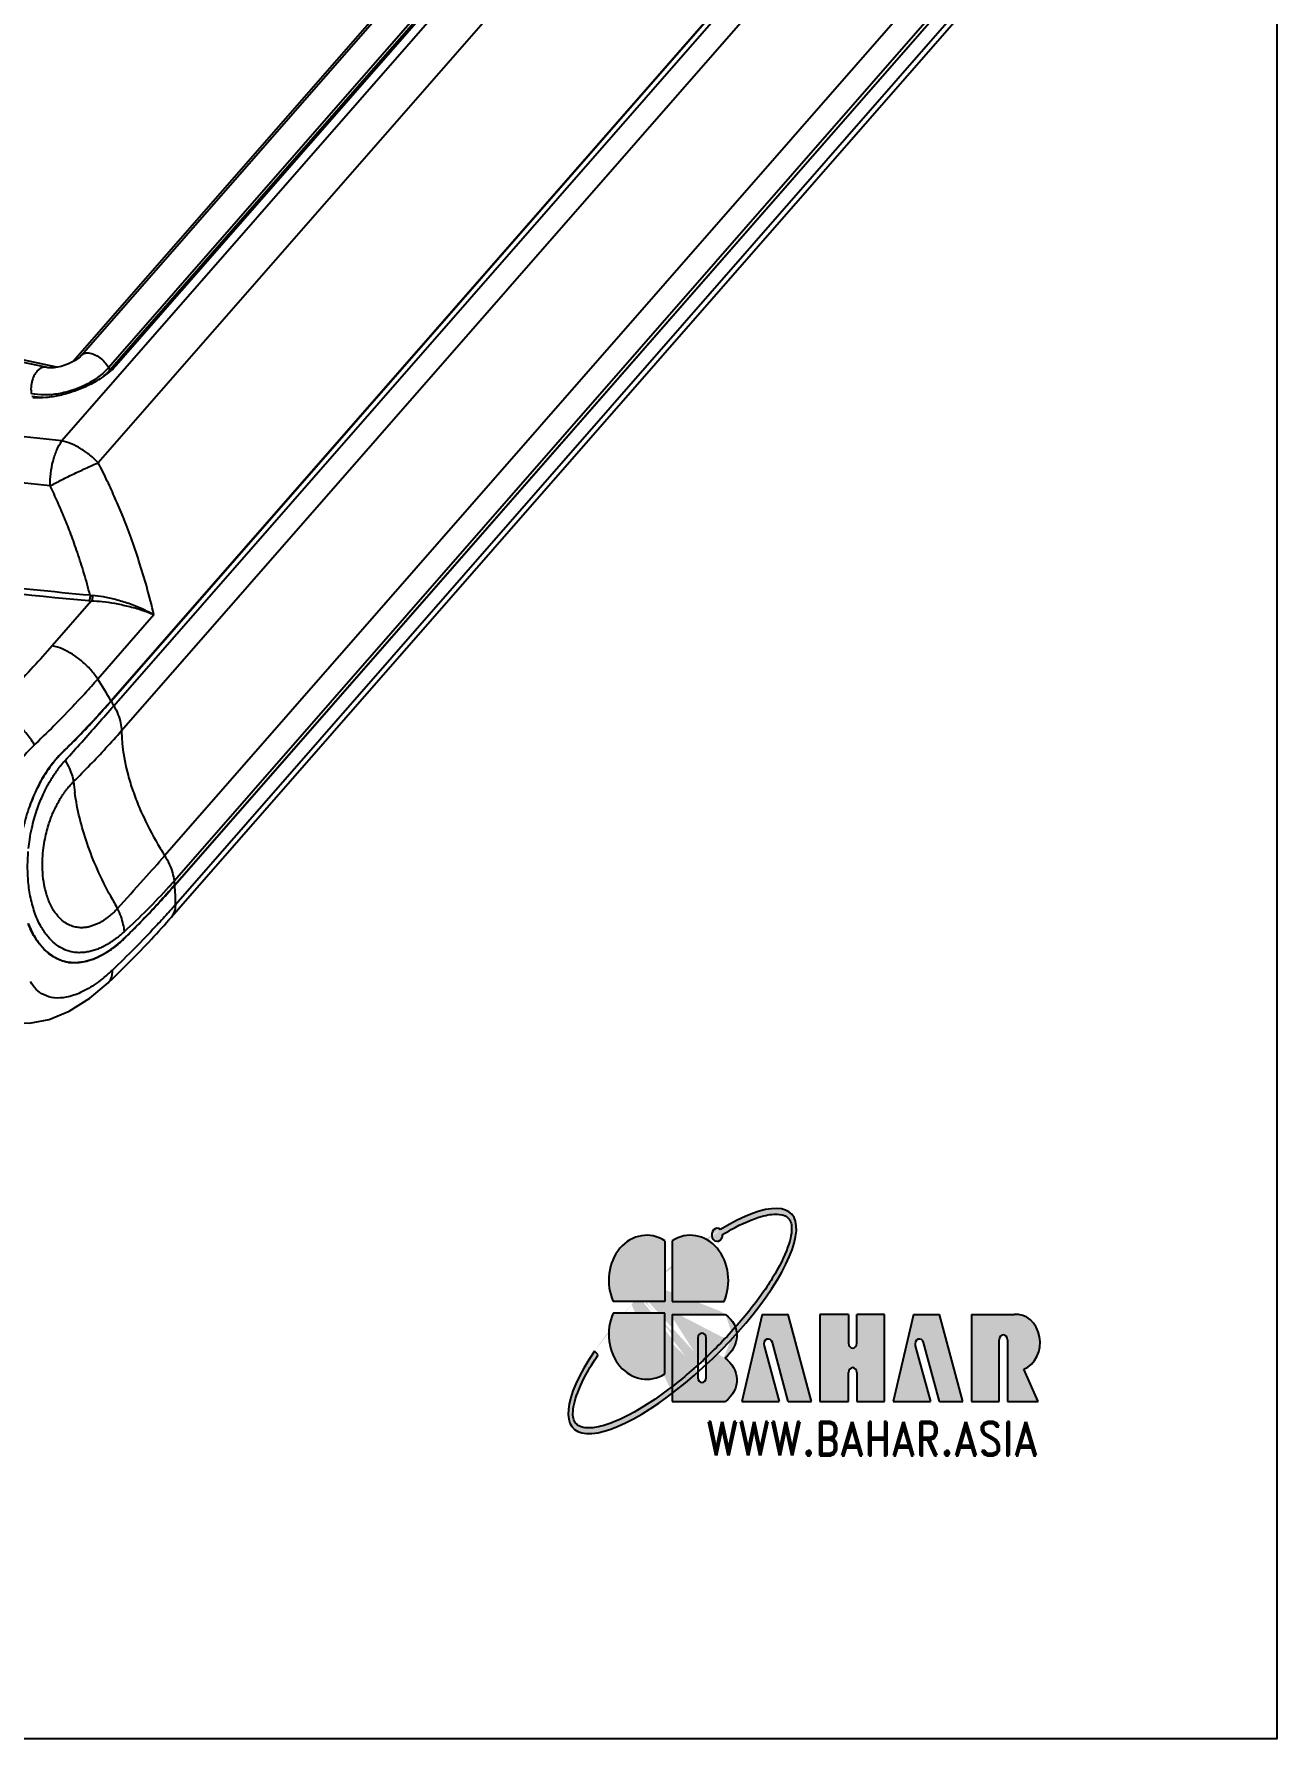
# Model space of a CAD drawing. Header units: millimetres. Extents: x 1786 to 4339, y -2795 to -1928.
# Drawn here: x 3671.4 to 3774.7, y -2795.2 to -2653.6 of the extents above; entities that cross this region are included whole.
import ezdxf
from ezdxf.enums import TextEntityAlignment as Align

# ---------------------------------------------------------------- set-up
doc = ezdxf.new("R2010")
doc.units = ezdxf.units.MM
doc.layers.add('from', color=7, linetype='Continuous')
doc.styles.add('BAHAR', font='romand.shx', dxfattribs={"width": 1.2, "bigfont": 'whgdtxt.shx'})

# ---------------------------------------------------------------- blocks, each defined once
blk = doc.blocks.new('*u251')
at = {"color": 7, "linetype": 'Continuous'}
for p, q in [((58.86, 49.74, 0), (-2.15, -19.99, 0)), ((-0.52, -12.87, 0), (52.41, 47.62, 0)), ((61.89, 47.92, 0), (0.88, -21.81, 0)), ((55.45, 46.93, 0), (2.53, -13.55, 0)), ((51.35, 46.67, 0), (-1.2, -13.4, 0)), ((54.65, 46.57, 0), (1.73, -13.91, 0)), ((54.76, 46.37, 0), (1.83, -14.12, 0)), ((1.93, -41.59, 0), (70.4, 36.66, 0)), ((1.94, -41.6, 0), (70.41, 36.64, 0)), ((2.17, -41.99, 0), (70.63, 36.25, 0)), ((2.81, -44.06, 0), (71.27, 34.19, 0)), ((74.87, 23.81, 0), (6.4, -54.43, 0)), ((75.66, 21.71, 0), (7.2, -56.53, 0)), ((7.23, -56.88, 0), (75.7, 21.36, 0)), ((7.23, -56.9, 0), (75.7, 21.35, 0)), ((75.43, 18.7, 0), (6.96, -59.54, 0)), ((75.77, 19.76, 0), (7.31, -58.49, 0)), ((-3.49, -13.88, 0), (-54.79, -3, 0)), ((-2.56, -13.87, 0), (-53.34, -3.1, 0)), ((1.73, -13.91, 0), (1.83, -14.12, 0)), ((0.3, -33.3, 0), (-2.94, -37.01, 0)), ((5.5, -34.45, 0), (0.83, -39.78, 0)), ((1.94, -41.6, 0), (1.92, -41.6, 0)), ((-4.32, -45.13, 0), (-4.43, -45.24, 0)), ((-2.17, -45.95, 0), (-2.11, -45.89, 0)), ((3.13, -61.18, 0), (3.18, -61.19, 0)), ((1.7, -65.01, 0), (1.7, -65.01, 0))]:
    blk.add_line(p, q, dxfattribs=at)
at = {"color": 7, "linetype": 'Continuous', "elevation": 0}
for points in [[(-0.52, -12.87), (-0.64, -13), (-1.04, -13.31), (-1.59, -13.6), (-2.2, -13.81), (-2.81, -13.91), (-3.3, -13.91), (-3.49, -13.88)], [(-6.84, -68.25), (-6.38, -68.33), (-4.85, -68.37), (-3.21, -68.05), (-1.53, -67.36), (0.18, -66.28), (1.7, -65.01)]]:
    blk.add_lwpolyline(points, dxfattribs=at)
at = {"color": 7, "linetype": 'Continuous'}
for centre, radius, start, end in [((-2.86, -8.7, 0), 7.26, 310.9046, 311.4382), ((-2.99, -8.54, 0), 7.46, 309.9281, 310.9025), ((0.52, -28.5, 0), 4.81, 264.876, 267.4779), ((0.69, -28.91, 0), 3.94, 262.8563, 265.714), ((-56.44, 10.34, 0), 76.1, 317.6402, 318.8111), ((-45.04, -68.93, 0), 54.35, 30.2036, 32.4368), ((-43.46, -68, 0), 52.52, 29.9371, 30.1738), ((-43.06, -67.77, 0), 52.06, 29.6808, 29.9373), ((15.25, -43.91, 0), 12.44, 180.6935, 183.1551), ((8.23, -54.97, 0), 13.85, 154.4908, 161.1975), ((7.35, -54.57, 0), 12.89, 153.3866, 154.4214), ((17.39, -46.72, 0), 18.63, 184.8425, 187.685), ((-256.3, 175.82, 0), 349.33, 318.3366, 318.7668), ((31.96, -38.17, 0), 30.29, 211.1105, 212.4694), ((-314.13, 227.35, 0), 426.78, 317.8894, 318.3285), ((-30.99, -23.13, 0), 50.74, 318.5608, 318.8288), ((-17.39, -58.92, 0), 24.71, 4.7343, 5.547), ((34.99, -39.97, 0), 37.59, 208.3458, 210.1245), ((-31.49, -22.68, 0), 51.4, 312.2106, 318.0894), ((-31.08, -23.06, 0), 50.85, 318.0959, 318.5607), ((-15.86, -58.81, 0), 23.17, 0.7933, 4.7361), ((-49.63, -8.67, 0), 75.66, 318.0438, 318.8129), ((-3.61, -53.42, 0), 9.91, 309.877, 312.2244), ((-0.48, -59.11, 0), 4.41, 223.4401, 229.8968), ((-2.9, -55.37, 0), 8.41, 304.7415, 305.3733), ((-3.02, -54.13, 0), 8.99, 306.7969, 309.8862), ((-4.48, -53.43, 0), 10.91, 312.1279, 314.2428), ((-56.62, -0.54, 0), 85.16, 314.5442, 314.7382), ((-4.78, -53.11, 0), 11.34, 314.2316, 314.5987), ((-1.09, -60.01, 0), 3.33, 250.5492, 254.5851), ((-1.09, -60, 0), 3.34, 254.5836, 258.0146), ((-1.1, -60.08, 0), 3.25, 257.9809, 259.216), ((-1.09, -60, 0), 3.34, 258.0132, 262.1803), ((-6.82, -54.61, 0), 12.88, 309.3053, 313.5051), ((-57.69, -2.31, 0), 86.36, 313.4432, 314.1003)]:
    blk.add_arc(centre, radius, start, end, dxfattribs=at)
for points, start_tangent, end_tangent in [([(-2.15, -19.99, 0), (-18.8, -17.89, 0), (-34.82, -14.97, 0), (-50.13, -11.25, 0), (-64.67, -6.73, 0)], (-0.995095, 0.098919), (-0.944663, 0.328043)), ([(-3.12, -23.73, 0), (-19.97, -21.61, 0), (-36.17, -18.66, 0), (-51.66, -14.89, 0), (-66.37, -10.32, 0)], (-0.995095, 0.098919), (-0.944663, 0.328043)), ([(-0.51, -12.87, 0), (-0.31, -12.73, 0), (0.07, -12.69, 0), (0.53, -12.81, 0), (1.01, -13.09, 0), (1.43, -13.47, 0), (1.73, -13.91, 0)], (0.669011, 0.743252), (0.454282, -0.890858)), ([(-3.49, -13.88, 0), (-3.76, -13.89, 0), (-4.1, -14.09, 0), (-4.4, -14.48, 0), (-4.61, -14.98, 0), (-4.71, -15.54, 0), (-4.68, -16.07, 0)], (-0.980755, 0.195243), (0.189906, -0.981802)), ([(1.73, -13.91, 0), (0.93, -14.65, 0), (-0.08, -15.29, 0), (-1.23, -15.77, 0), (-2.43, -16.08, 0), (-3.61, -16.18, 0), (-4.68, -16.07, 0)], (-0.658501, -0.75258), (-0.97824, 0.207477)), ([(1.83, -14.12, 0), (1.22, -14.71, 0)], (-0.658501, -0.75258), (-0.771544, -0.636176)), ([(2.53, -13.55, 0), (1.95, -14.14, 0)], (-0.658501, -0.75258), (-0.74966, -0.661824)), ([(1.8, -14.26, 0), (0.91, -14.91, 0), (-0.1, -15.46, 0), (-1.2, -15.9, 0), (-2.33, -16.22, 0), (-3.47, -16.39, 0), (-4.56, -16.41, 0)], (-0.766818, -0.641865), (-0.99874, 0.050175)), ([(-3.7, -16.4, 0), (-4.64, -16.3, 0)], (-0.999641, 0.026792), (-0.97824, 0.207477)), ([(0.2, -32.82, 0), (-18.56, -30.6, 0), (-36.55, -27.37, 0), (-53.68, -23.15, 0), (-69.85, -17.96, 0)], (-0.995989, 0.089481), (-0.940509, 0.339769)), ([(0.09, -33.29, 0), (-15, -31.59, 0), (-29.61, -29.24, 0), (-43.69, -26.25, 0), (-57.19, -22.64, 0), (-70.06, -18.41, 0)], (-0.995989, 0.089481), (-0.940509, 0.339769)), ([(-3.12, -23.73, 0), (-3.07, -22.69, 0), (-2.88, -21.68, 0), (-2.56, -20.75, 0), (-2.15, -19.99, 0)], (-0.01295, 0.999916), (0.562212, 0.826993)), ([(0.88, -21.81, 0), (0.18, -21.17, 0), (-0.58, -20.64, 0), (-1.37, -20.23, 0), (-2.15, -19.99, 0)], (-0.686473, 0.727155), (-0.97824, 0.207477)), ([(-3.12, -23.73, 0), (-2.17, -23.23, 0), (-1.13, -22.72, 0), (-0.08, -22.23, 0), (0.88, -21.81, 0)], (0.887963, 0.459915), (0.931821, 0.362918)), ([(5.5, -34.45, 0), (4.9, -32.09, 0), (4.26, -29.97, 0), (3.6, -28.04, 0), (2.94, -26.3, 0), (2.29, -24.77, 0), (1.63, -23.33, 0), (0.88, -21.81, 0)], (-0.224942, 0.974372), (-0.459166, 0.888351)), ([(0.2, -32.82, 0), (-0.31, -30.96, 0), (-0.86, -29.26, 0), (-1.4, -27.73, 0), (-1.94, -26.37, 0), (-2.49, -25.08, 0), (-3.12, -23.73, 0)], (-0.248799, 0.968555), (-0.437602, 0.899169)), ([(0.2, -32.82, 0), (0.19, -32.99, 0), (0.15, -33.16, 0), (0.09, -33.29, 0)], (0.018294, -0.999833), (-0.552183, -0.833723)), ([(0.4, -32.84, 0), (0.39, -33.01, 0), (0.36, -33.17, 0), (0.3, -33.3, 0)], (0.038852, -0.999245), (-0.499471, -0.866331)), ([(5.5, -34.45, 0), (4.49, -34.07, 0), (3.37, -33.75, 0), (2.25, -33.51, 0), (1.21, -33.36, 0), (0.3, -33.3, 0)], (-0.919814, 0.392355), (-0.999661, 0.026045)), ([(5.5, -34.45, 0), (4.52, -33.95, 0), (3.42, -33.51, 0), (2.32, -33.18, 0), (1.3, -32.95, 0), (0.4, -32.84, 0)], (-0.865456, 0.500985), (-0.997178, 0.075071)), ([(-2.94, -37.01, 0), (-4.52, -38.76, 0), (-6.19, -40.5, 0), (-7.95, -42.21, 0)], (-0.658501, -0.75258), (-0.726044, -0.687648)), ([(0.83, -39.78, 0), (0.25, -39.01, 0), (-0.46, -38.31, 0), (-1.27, -37.72, 0), (-2.11, -37.27, 0), (-2.94, -37.01, 0)], (-0.536208, 0.844086), (-0.97824, 0.207477)), ([(-0.2, -40.94, 0), (-0.84, -41.62, 0), (-2.59, -43.44, 0), (-4.32, -45.13, 0)], (-0.673742, -0.738967), (-0.724819, -0.68894)), ([(-4.43, -45.24, 0), (-5.14, -44.25, 0), (-6.02, -43.36, 0), (-6.99, -42.65, 0), (-7.95, -42.21, 0)], (-0.509824, 0.860279), (-0.950294, 0.311354)), ([(-2.12, -45.88, 0), (-0.72, -44.47, 0), (0.64, -43.03, 0), (1.93, -41.59, 0)], (0.712047, 0.702132), (0.658501, 0.75258)), ([(-2.11, -45.89, 0), (-0.74, -44.52, 0), (0.63, -43.07, 0), (1.94, -41.6, 0)], (0.712008, 0.702172), (0.658501, 0.75258)), ([(-1.87, -46.54, 0), (-0.5, -45.01, 0), (0.85, -43.49, 0), (2.17, -41.99, 0)], (0.669079, 0.743191), (0.658808, 0.752311)), ([(2.17, -41.99, 0), (2.51, -42.71, 0), (2.73, -43.41, 0), (2.81, -44.06, 0)], (0.495233, -0.86876), (0.011608, -0.999933)), ([(-4.43, -45.24, 0), (-5.67, -46.64, 0), (-6.68, -48.26, 0), (-7.42, -49.94, 0), (-7.87, -51.59, 0), (-8.09, -53.14, 0), (-8.09, -54.53, 0), (-7.92, -55.75, 0)], (-0.725981, -0.687715), (0.212085, -0.977251)), ([(-1.17, -48.29, 0), (0.19, -46.91, 0), (1.52, -45.5, 0), (2.81, -44.06, 0)], (0.713698, 0.700454), (0.658369, 0.752695)), ([(2.83, -44.59, 0), (2.89, -45.36, 0), (3.35, -47.75, 0)], (0.054678, -0.998504), (0.259347, -0.965784)), ([(-2.12, -45.88, 0), (-3.13, -47.05, 0), (-4, -48.43, 0), (-4.7, -49.96, 0), (-5.23, -51.6, 0), (-5.57, -53.3, 0), (-5.71, -54.67, 0)], (-0.712047, -0.702132), (-0.057546, -0.998343)), ([(-4.92, -53.86, 0), (-4.82, -53.09, 0), (-4.65, -52.19, 0), (-4.44, -51.38, 0), (-4.23, -50.67, 0), (-4, -50.05, 0), (-3.76, -49.5, 0), (-3.53, -49.01, 0), (-3.31, -48.57, 0), (-3.09, -48.19, 0), (-2.88, -47.85, 0), (-2.68, -47.56, 0), (-2.49, -47.3, 0), (-2.32, -47.07, 0), (-2.16, -46.87, 0), (-2.01, -46.69, 0), (-1.87, -46.54, 0)], (0.10315, 0.994666), (0.66907, 0.7432)), ([(-2.17, -45.95, 0), (-3.27, -47.28, 0)], (-0.70547, -0.70874), (-0.574374, -0.818593)), ([(-1.87, -46.54, 0), (-1.54, -47.15, 0), (-1.31, -47.74, 0), (-1.17, -48.29, 0)], (0.521253, -0.853402), (0.154165, -0.988045)), ([(-3.27, -47.28, 0), (-4.17, -48.8, 0)], (-0.574374, -0.818593), (-0.447982, -0.894043)), ([(3.35, -47.75, 0), (3.76, -49.07, 0), (4.27, -50.41, 0)], (0.259347, -0.965784), (0.388269, -0.921546)), ([(2.48, -58.84, 0), (2.37, -58.95, 0), (2.25, -59.07, 0), (2.12, -59.2, 0), (1.97, -59.33, 0), (1.8, -59.47, 0), (1.62, -59.62, 0), (1.41, -59.76, 0), (1.19, -59.91, 0), (0.94, -60.05, 0), (0.66, -60.17, 0), (0.36, -60.28, 0), (0.04, -60.37, 0), (-0.32, -60.42, 0), (-0.7, -60.42, 0), (-1.12, -60.35, 0), (-1.56, -60.19, 0), (-2.02, -59.91, 0), (-2.48, -59.47, 0), (-2.93, -58.82, 0), (-3.33, -57.92, 0), (-3.61, -56.87, 0), (-3.74, -55.84, 0), (-3.75, -54.89, 0), (-3.7, -54.02, 0), (-3.58, -53.23, 0), (-3.43, -52.54, 0), (-3.26, -51.92, 0), (-3.08, -51.38, 0), (-2.89, -50.9, 0), (-2.69, -50.48, 0), (-2.5, -50.11, 0), (-2.32, -49.78, 0), (-2.14, -49.5, 0), (-1.97, -49.25, 0), (-1.81, -49.03, 0), (-1.66, -48.84, 0), (-1.52, -48.67, 0), (-1.4, -48.53, 0), (-1.28, -48.4, 0), (-1.17, -48.29, 0)], (-0.682147, -0.731215), (0.706507, 0.707706)), ([(1.91, -57.82, 0), (0.81, -55.59, 0), (-0.05, -53.41, 0), (-1.07, -49.21, 0)], (-0.474508, 0.880251), (-0.133623, 0.991032)), ([(4.27, -50.41, 0), (4.65, -51.26, 0), (6.02, -53.82, 0)], (0.388269, -0.921546), (0.516662, -0.856189)), ([(2.37, -61.32, 0), (2.14, -61.48, 0), (1.9, -61.65, 0), (1.63, -61.81, 0), (1.34, -61.97, 0), (1.01, -62.13, 0), (0.66, -62.26, 0), (0.27, -62.38, 0), (-0.14, -62.46, 0), (-0.59, -62.5, 0), (-1.08, -62.48, 0), (-1.61, -62.36, 0), (-2.16, -62.13, 0), (-2.74, -61.75, 0), (-3.32, -61.16, 0), (-3.9, -60.31, 0), (-4.41, -59.14, 0), (-4.77, -57.79, 0), (-4.95, -56.46, 0), (-4.99, -55.23, 0), (-4.94, -54.1, 0)], (-0.801086, -0.59855), (0.086483, 0.996253)), ([(7.2, -56.53, 0), (7.07, -55.86, 0), (6.8, -55.15, 0), (6.4, -54.44, 0)], (-0.096721, 0.995312), (-0.536914, 0.843637)), ([(3.18, -61.19, 0), (4.59, -59.77, 0), (5.94, -58.34, 0), (7.23, -56.9, 0)], (0.712047, 0.702132), (0.658501, 0.75258)), ([(7.23, -56.88, 0), (5.92, -58.35, 0), (4.55, -59.8, 0), (3.33, -61.03, 0)], (-0.658501, -0.75258), (-0.71033, -0.703869)), ([(6.64, -59.25, 0), (5.64, -60.33, 0), (3.89, -62.15, 0), (2.05, -63.95, 0)], (-0.668544, -0.743673), (-0.726044, -0.687648)), ([(3.05, -60.76, 0), (2.96, -60.15, 0), (2.77, -59.5, 0), (2.48, -58.84, 0)], (-0.06868, 0.997639), (-0.444952, 0.895554)), ([(6.96, -59.54, 0), (7.21, -59.11, 0), (7.31, -58.49, 0)], (0.656452, 0.754368), (-0.013242, 0.999912)), ([(-3.34, -62.49, 0), (-3.46, -62.38, 0), (-4.04, -61.75, 0), (-4.55, -60.96, 0), (-4.96, -60.08, 0)], (-0.763536, 0.645765), (-0.368691, 0.929552)), ([(-4.95, -60.07, 0), (-4.48, -61.05, 0), (-3.68, -62.14, 0)], (0.368938, -0.929454), (0.68834, -0.725388)), ([(2.41, -64.32, 0), (3.53, -63.22, 0), (5.29, -61.39, 0), (6.96, -59.54, 0)], (0.71811, 0.695929), (0.658501, 0.75258)), ([(-1.25, -63.32, 0), (-0.54, -63.29, 0), (0.67, -62.94, 0), (1.91, -62.24, 0), (3.12, -61.23, 0)], (0.998623, -0.052461), (0.717139, 0.69693)), ([(1.89, -62.27, 0), (1.53, -62.51, 0), (0.69, -62.95, 0), (-0.11, -63.22, 0), (-0.54, -63.3, 0)], (-0.821742, -0.569859), (-0.990274, -0.13913)), ([(2.84, -61.52, 0), (2.38, -61.91, 0), (1.96, -62.22, 0)], (-0.741785, -0.670637), (-0.815409, -0.578885)), ([(-2.2, -63.15, 0), (-2.84, -62.85, 0), (-3.34, -62.49, 0)], (-0.942914, 0.333037), (-0.763536, 0.645765)), ([(-3.32, -62.48, 0), (-2.74, -62.88, 0), (-1.78, -63.25, 0)], (0.765588, -0.643332), (0.978082, -0.208222)), ([(-1.71, -63.26, 0), (-1.69, -63.27, 0), (-1.25, -63.32, 0)], (0.982343, -0.187091), (0.998623, -0.052461)), ([(-0.54, -63.3, 0), (-0.85, -63.34, 0), (-1.54, -63.31, 0)], (-0.990274, -0.13913), (-0.990705, 0.136025)), ([(1.34, -64.58, 0), (0.7, -65.06, 0), (-0.6, -65.82, 0), (-1.78, -66.2, 0), (-2.8, -66.25, 0), (-3.63, -66.01, 0), (-4.28, -65.55, 0), (-4.75, -64.91, 0)], (-0.774494, -0.632581), (-0.482818, 0.875721)), ([(1.69, -65.01, 0), (1.93, -64.67, 0), (2.05, -63.95, 0)], (0.719278, 0.694722), (-0.045039, 0.998985))]:
    blk.add_spline(points, degree=3, dxfattribs=dict(at, start_tangent=start_tangent, end_tangent=end_tangent))
blk = doc.blocks.new('*u1')
at = {"layer": 'from'}
h = blk.add_hatch(color=5, dxfattribs=at)
h.set_gradient(color1=(0, 0, 255), color2=(204, 204, 255), rotation=270, one_color=1, tint=0.9, name='HEMISPHERICAL')
edge = h.paths.add_edge_path()
edge.add_arc((-3.947, 3.92), 0.248, 53.71062, 361.77764)
edge.add_spline(control_points=[(-3.699, 3.928), (-3.568, 3.995), (-3.439, 4.058), (-2.809, 4.355), (-2.345, 4.525), (-1.666, 4.688), (-1.417, 4.717), (-1.07, 4.705), (-0.949, 4.68), (-0.772, 4.607), (-0.713, 4.561), (-0.668, 4.506), (-0.626, 4.453), (-0.596, 4.389), (-0.562, 4.218), (-0.56, 4.112), (-0.597, 3.86), (-0.636, 3.715), (-0.819, 3.228), (-1.034, 2.837), (-1.623, 1.99), (-1.998, 1.533), (-2.648, 0.84), (-2.878, 0.608), (-3.12, 0.377)], knot_values=[5.294493, 5.294493, 5.294493, 5.294493, 5.376277, 5.376277, 5.702775, 5.702775, 5.939248, 5.939248, 6.116058, 6.116058, 6.283185, 6.283185, 6.283185, 6.442424, 6.442424, 6.601663, 6.601663, 6.760901, 6.760901, 7.088368, 7.088368, 7.415835, 7.415835, 7.578603, 7.578603, 7.578603, 7.578603], degree=3, periodic=0)
edge.add_ellipse((-4.752, 0.016), major_axis=(1.701, 0.073), ratio=0.67178, start_angle=362.49244, end_angle=374.72333, ccw=False)
edge.add_ellipse((-5.53, 0.614), major_axis=(5.032, 4.028), ratio=0.307549, start_angle=-75.30393, end_angle=56.66872)
edge = h.paths.add_edge_path()
edge.add_ellipse((-5.53, 0.614), major_axis=(5.032, 4.028), ratio=0.307549, start_angle=-233.44549, end_angle=-108.8635)
edge.add_line((-5.985, -2.153), (-5.985, -1.894))
edge.add_spline(control_points=[(-5.985, -1.894), (-6.497, -2.228), (-7.004, -2.522), (-8.1, -3.071), (-8.668, -3.288), (-9.403, -3.461), (-9.637, -3.488), (-9.981, -3.479), (-10.105, -3.455), (-10.276, -3.385), (-10.332, -3.345), (-10.418, -3.251), (-10.45, -3.195), (-10.491, -3.049), (-10.5, -2.958), (-10.483, -2.739), (-10.458, -2.613), (-10.324, -2.183), (-10.153, -1.835), (-9.753, -1.207), (-9.565, -0.946), (-9.352, -0.677)], knot_values=[8.160228, 8.160228, 8.160228, 8.160228, 8.46118, 8.46118, 8.851592, 8.851592, 9.075192, 9.075192, 9.255281, 9.255281, 9.404795, 9.404795, 9.554309, 9.554309, 9.703823, 9.703823, 9.853337, 9.853337, 10.159988, 10.159988, 10.357569, 10.357569, 10.357569, 10.357569], degree=3, periodic=0)
edge.add_line((-9.352, -0.677), (-9.522, -0.542))
edge = h.paths.add_edge_path()
edge.add_spline(control_points=[(-4.722, -0.996), (-4.988, -1.201), (-5.257, -1.398), (-5.679, -1.692), (-5.832, -1.795), (-5.985, -1.894)], knot_values=[7.912898, 7.912898, 7.912898, 7.912898, 8.070768, 8.070768, 8.160228, 8.160228, 8.160228, 8.160228], degree=3, periodic=0)
edge.add_line((-5.985, -1.894), (-5.985, -2.153))
edge.add_ellipse((-5.53, 0.614), major_axis=(5.032, 4.028), ratio=0.307549, start_angle=-108.8635, end_angle=-94.86485)
edge.add_line((-4.722, -1.27), (-4.722, -0.996))
edge = h.paths.add_edge_path()
edge.add_spline(control_points=[(-3.12, 0.377), (-3.364, 0.144), (-3.62, -0.088), (-4.103, -0.501), (-4.326, -0.685), (-4.553, -0.864)], knot_values=[7.578603, 7.578603, 7.578603, 7.578603, 7.743301, 7.743301, 7.879158, 7.879158, 7.879158, 7.879158], degree=3, periodic=0)
edge.add_line((-4.553, -0.864), (-4.553, -1.14))
edge.add_ellipse((-5.53, 0.614), major_axis=(5.032, 4.028), ratio=0.307549, start_angle=-92.96123, end_angle=-75.30393)
edge.add_ellipse((-4.752, 0.016), major_axis=(1.701, 0.073), ratio=0.67178, start_angle=362.49244, end_angle=374.72333)
edge = h.paths.add_edge_path()
edge.add_ellipse((-5.53, 0.614), major_axis=(5.032, 4.028), ratio=0.307549, start_angle=-94.86485, end_angle=-92.96123)
edge.add_line((-4.553, -1.14), (-4.553, -0.864))
edge.add_spline(control_points=[(-4.553, -0.864), (-4.609, -0.908), (-4.666, -0.952), (-4.722, -0.996)], knot_values=[7.879158, 7.879158, 7.879158, 7.879158, 7.912898, 7.912898, 7.912898, 7.912898], degree=3, periodic=0)
edge.add_line((-4.722, -0.996), (-4.722, -1.27))
h = blk.add_hatch(color=22, dxfattribs=at)
h.set_gradient(color1=(204, 51, 0), color2=(255, 140, 102), one_color=1, tint=0.7, name='HEMISPHERICAL')
h.paths.add_polyline_path([(-8.67, 1.366), (-6.321, 1.366), (-6.321, 3.691, 0.742451)])
h = blk.add_hatch(color=164, dxfattribs=at)
h.set_gradient(color1=(35, 39, 169), color2=(98, 103, 223), one_color=1, tint=0.63, name='HEMISPHERICAL')
h.paths.add_polyline_path([(-5.985, 1.366), (-3.636, 1.366, 0.742451), (-5.985, 3.691)])
h = blk.add_hatch(color=116, dxfattribs=at)
h.set_gradient(color1=(0, 127, 63), color2=(15, 255, 135), one_color=1, tint=0.53, name='INVCURVED')
h.paths.add_polyline_path([(-8.67, 0.917, 0.742451), (-6.321, -1.408), (-6.321, 0.917)])
h = blk.add_hatch(color=7, dxfattribs=at)
h.paths.add_polyline_path([(9.535, 0.862), (7.598, 0.862), (7.598, -2.467), (8.859, -2.467), (8.859, -0.102, -1), (9.228, -0.102), (9.228, -2.467), (10.625, -2.467), (9.981, -1.232, 0.888641)])
h.paths.add_polyline_path([(6.153, -2.467), (7.209, -2.467), (6.142, 0.863), (4.971, 0.863), (4.036, -2.467), (5.735, -2.467), (5.049, -0.335, -1), (5.428, -0.213)])
h.paths.add_polyline_path([(3.656, 0.863), (2.391, 0.863), (2.391, -0.237, -1), (2.021, -0.237), (2.021, 0.863), (0.71, 0.863), (0.71, -2.467), (2.021, -2.467), (2.021, -1.358, -1), (2.391, -1.358), (2.391, -2.467), (3.656, -2.467)])
h.paths.add_polyline_path([(-0.727, 0.863), (-1.899, 0.863), (-2.833, -2.467), (-1.134, -2.467), (-1.82, -0.335, -1), (-1.441, -0.213), (-0.716, -2.467), (0.339, -2.467)])
edge = h.paths.add_edge_path()
edge.add_ellipse((-4.752, 0.016), major_axis=(1.701, 0.073), ratio=0.67178, start_angle=310.68759, end_angle=362.49244)
edge.add_ellipse((-5.53, 0.614), major_axis=(5.032, 4.028), ratio=0.307549, start_angle=-91.8331, end_angle=-75.30393, ccw=False)
edge.add_line((-4.453, -1.062), (-4.453, -1.561))
edge.add_arc((-4.638, -1.561), 0.185, 180, 360, ccw=False)
edge.add_line((-4.822, -1.561), (-4.822, -1.345))
edge.add_ellipse((-5.53, 0.614), major_axis=(5.032, 4.028), ratio=0.307549, start_angle=-108.8635, end_angle=-95.9826, ccw=False)
edge.add_line((-5.985, -2.153), (-5.985, -2.467))
edge.add_line((-5.985, -2.467), (-3.566, -2.467))
edge.add_ellipse((-4.752, -1.675), major_axis=(1.701, 0.073), ratio=0.67178, start_angle=312.54488, end_angle=406.01563)
edge = h.paths.add_edge_path()
edge.add_arc((-4.638, -0.031), 0.185, 0, 180, ccw=False)
edge.add_line((-4.453, -0.031), (-4.453, -0.785))
edge.add_spline(control_points=[(-4.453, -0.785), (-4.26, -0.631), (-4.07, -0.474), (-3.62, -0.088), (-3.364, 0.144), (-3.12, 0.377)], knot_values=[7.578603, 7.578603, 7.578603, 7.578603, 7.69445, 7.69445, 7.859148, 7.859148, 7.859148, 7.859148], degree=3, periodic=0)
edge.add_ellipse((-4.752, 0.016), major_axis=(1.701, 0.073), ratio=0.67178, start_angle=374.72333, end_angle=404.056)
edge.add_line((-3.564, 0.863), (-5.985, 0.863))
edge.add_line((-5.985, 0.863), (-5.985, -1.894))
edge.add_spline(control_points=[(-5.985, -1.894), (-5.832, -1.795), (-5.679, -1.692), (-5.291, -1.421), (-5.055, -1.25), (-4.822, -1.073)], knot_values=[7.932695, 7.932695, 7.932695, 7.932695, 8.022155, 8.022155, 8.160228, 8.160228, 8.160228, 8.160228], degree=3, periodic=0)
edge.add_line((-4.822, -1.073), (-4.822, -0.031))
for p, q in [((-6.321, 3.691), (-6.321, 1.366)), ((-5.985, 3.691), (-5.985, 1.366)), ((-6.321, 1.366), (-8.67, 1.366)), ((-5.985, 1.366), (-3.636, 1.366)), ((-6.321, 0.917), (-8.67, 0.917)), ((-6.321, -1.408), (-6.321, 0.917)), ((-5.985, 0.863), (-3.564, 0.863)), ((-5.985, 0.863), (-5.985, -2.467)), ((-1.899, 0.863), (-2.833, -2.467)), ((-1.899, 0.863), (-0.727, 0.863)), ((0.339, -2.467), (-0.727, 0.863)), ((2.021, 0.863), (0.71, 0.863)), ((0.71, 0.863), (0.71, -2.467)), ((3.656, 0.863), (2.391, 0.863)), ((3.656, -2.467), (3.656, 0.863)), ((4.971, 0.863), (4.036, -2.467)), ((4.971, 0.863), (6.142, 0.863)), ((7.209, -2.467), (6.142, 0.863)), ((7.598, 0.862), (9.535, 0.862)), ((7.598, 0.862), (7.598, -2.467)), ((-9.352, -0.677), (-9.522, -0.542)), ((10.625, -2.467), (9.981, -1.232)), ((-5.985, -2.467), (-3.566, -2.467)), ((-2.833, -2.467), (-1.134, -2.467)), ((-0.716, -2.467), (0.339, -2.467)), ((0.71, -2.467), (2.021, -2.467)), ((2.391, -2.467), (3.656, -2.467)), ((4.036, -2.467), (5.735, -2.467)), ((6.153, -2.467), (7.209, -2.467)), ((7.598, -2.467), (8.859, -2.467)), ((9.228, -2.467), (10.625, -2.467))]:
    blk.add_line(p, q, dxfattribs=at)
for points in [[(2.021, 0.863), (2.021, -0.237, 1), (2.391, -0.237), (2.391, 0.863)], [(8.859, -2.467), (8.859, -0.102, -1), (9.228, -0.102), (9.228, -2.467)], [(-0.716, -2.467), (-1.441, -0.213, 1), (-1.82, -0.335), (-1.134, -2.467)], [(6.153, -2.467), (5.428, -0.213, 1), (5.049, -0.335), (5.735, -2.467)], [(2.021, -2.467), (2.021, -1.358, -1), (2.391, -1.358), (2.391, -2.467)]]:
    blk.add_lwpolyline(points, format="xyb", dxfattribs=at)
blk.add_lwpolyline([(-4.453, -0.031, 1), (-4.822, -0.031), (-4.822, -1.561, 1), (-4.453, -1.561)], format="xyb", close=True, dxfattribs=at)
for centre, radius, start, end in [((-3.947, 3.92), 0.248, 53.71062, 1.77764), ((-7.144, 2.174), 1.726, 61.52283, 207.89112), ((-5.162, 2.174), 1.726, 332.10888, 118.47717), ((-7.144, 0.109), 1.726, 152.10888, 298.47717), ((9.634, -0.211), 1.078, 288.77334, 95.2757)]:
    blk.add_arc(centre, radius, start, end, dxfattribs=at)
at = {"layer": 'from', "extrusion": (0, 0, -1)}
blk.add_ellipse((-5.53, 0.614), major_axis=(5.032, 4.028), ratio=0.307549, start_param=5.29413, end_param=10.357578, dxfattribs=at)
at = {"layer": 'from'}
for centre, start_param, end_param in [((-4.752, 0.016), 5.422521, 7.052108), ((-4.752, -1.675), 5.454937, 7.086309)]:
    blk.add_ellipse(centre, major_axis=(1.701, 0.073), ratio=0.67178, start_param=start_param, end_param=end_param, dxfattribs=at)
blk.add_open_spline([(-3.699, 3.928), (-3.568, 3.995), (-3.439, 4.058), (-2.809, 4.355), (-2.345, 4.525), (-1.666, 4.688), (-1.417, 4.717), (-1.07, 4.705), (-0.949, 4.68), (-0.772, 4.607), (-0.713, 4.561), (-0.668, 4.506), (-0.626, 4.453), (-0.596, 4.389), (-0.562, 4.218), (-0.56, 4.112), (-0.597, 3.86), (-0.636, 3.715), (-0.819, 3.228), (-1.034, 2.837), (-1.623, 1.99), (-1.998, 1.533), (-2.866, 0.607), (-3.359, 0.136), (-4.41, -0.765), (-4.967, -1.197), (-6.193, -2.049), (-6.862, -2.451), (-8.1, -3.071), (-8.668, -3.288), (-9.403, -3.461), (-9.637, -3.488), (-9.981, -3.479), (-10.105, -3.455), (-10.276, -3.385), (-10.332, -3.345), (-10.418, -3.251), (-10.45, -3.195), (-10.491, -3.049), (-10.5, -2.958), (-10.483, -2.739), (-10.458, -2.613), (-10.324, -2.183), (-10.153, -1.835), (-9.753, -1.207), (-9.565, -0.946), (-9.352, -0.677)], degree=3, knots=[5.294493, 5.294493, 5.294493, 5.294493, 5.376277, 5.376277, 5.702775, 5.702775, 5.939248, 5.939248, 6.116058, 6.116058, 6.283185, 6.283185, 6.283185, 6.442424, 6.442424, 6.601663, 6.601663, 6.760901, 6.760901, 7.088368, 7.088368, 7.415835, 7.415835, 7.743301, 7.743301, 8.070768, 8.070768, 8.46118, 8.46118, 8.851592, 8.851592, 9.075192, 9.075192, 9.255281, 9.255281, 9.404795, 9.404795, 9.554309, 9.554309, 9.703823, 9.703823, 9.853337, 9.853337, 10.159988, 10.159988, 10.357569, 10.357569, 10.357569, 10.357569], dxfattribs=at)
at = {"layer": 'from', "color": 7, "style": 'BAHAR'}
blk.add_text('WWW.BAHAR.ASIA', height=1.29668, dxfattribs=at).set_placement((10.625, -4.929), align=Align.BOTTOM_RIGHT)
blk = doc.blocks.new('*u269')
at = {"layer": 'Defpoints', "color": 2}
blk.add_lwpolyline([(0, 283.21), (202.5, 283.21), (202.5, 0), (0, 0)], close=True, dxfattribs=at)
blk.add_blockref('*u251', (103.68, 127.81))
at = {"layer": 'from', "xscale": 1.830350403364719, "yscale": 2.167200881963254, "zscale": 2.167200881963358}
blk.add_blockref('*u1', (163.21, 33.38), dxfattribs=at)

msp = doc.modelspace()

# ---------------------------------------------------------------- block references
msp.add_blockref('*u269', (3572.18, -2795.17))

doc.saveas('drawing.dxf')
